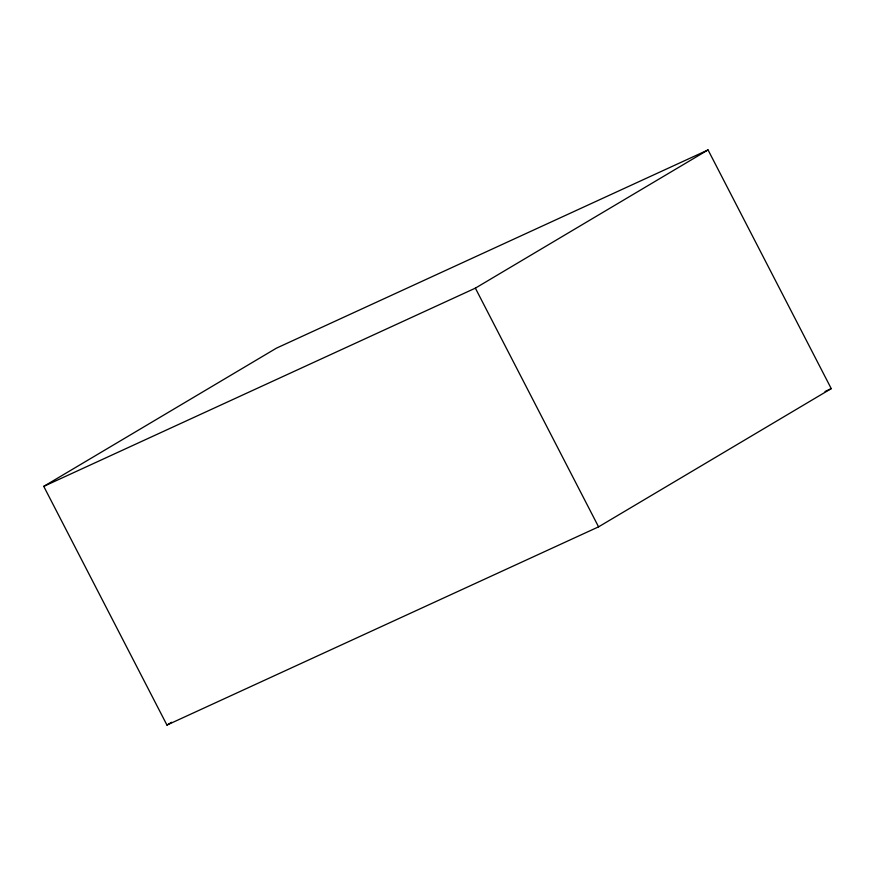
<?xml version="1.0" encoding="UTF-8"?>
<svg xmlns="http://www.w3.org/2000/svg" width="875" height="875" viewBox="0 0 875 875"><rect width="100%" height="100%" fill="white"/><g stroke="black" fill="none" stroke-linecap="round" stroke-linejoin="round"><path stroke-width="1.31" d="M43.75 486.369L276.434 348.152L708.05 149.931L831.25 388.631L598.566 526.848L166.95 725.069L43.75 486.369L475.366 288.148L708.05 149.931M166.95 725.069L171.653 722.269M825.048 391.486L831.25 388.631M475.366 288.148L598.566 526.848"/></g></svg>
